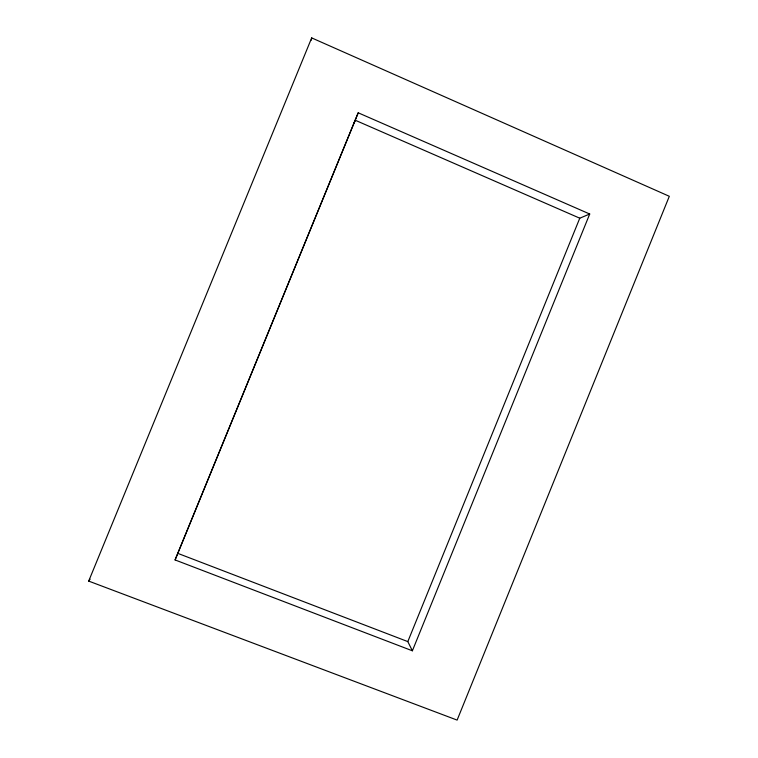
<?xml version="1.0" encoding="UTF-8"?>
<svg xmlns="http://www.w3.org/2000/svg" width="758" height="758" viewBox="0 0 758 758"><rect width="100%" height="100%" fill="white"/><g stroke="black" fill="none" stroke-linecap="round" stroke-linejoin="round"><path stroke-width="1.14" d="M311.349 40.146L311.69 37.9L669.314 196.294L457.121 720.1L88.686 581.092L311.69 37.9M354.071 123.241L354.867 121.242M175.079 559.944L358.212 112.8L589.715 214.012L412.371 650.79L175.079 559.944L358.212 112.8M412.371 650.79L407.813 641.6L579.775 218.2L589.715 214.012M88.686 581.092L90.117 579.207M177.865 553.387L407.813 641.6M355.256 120.247L579.775 218.2"/></g></svg>
